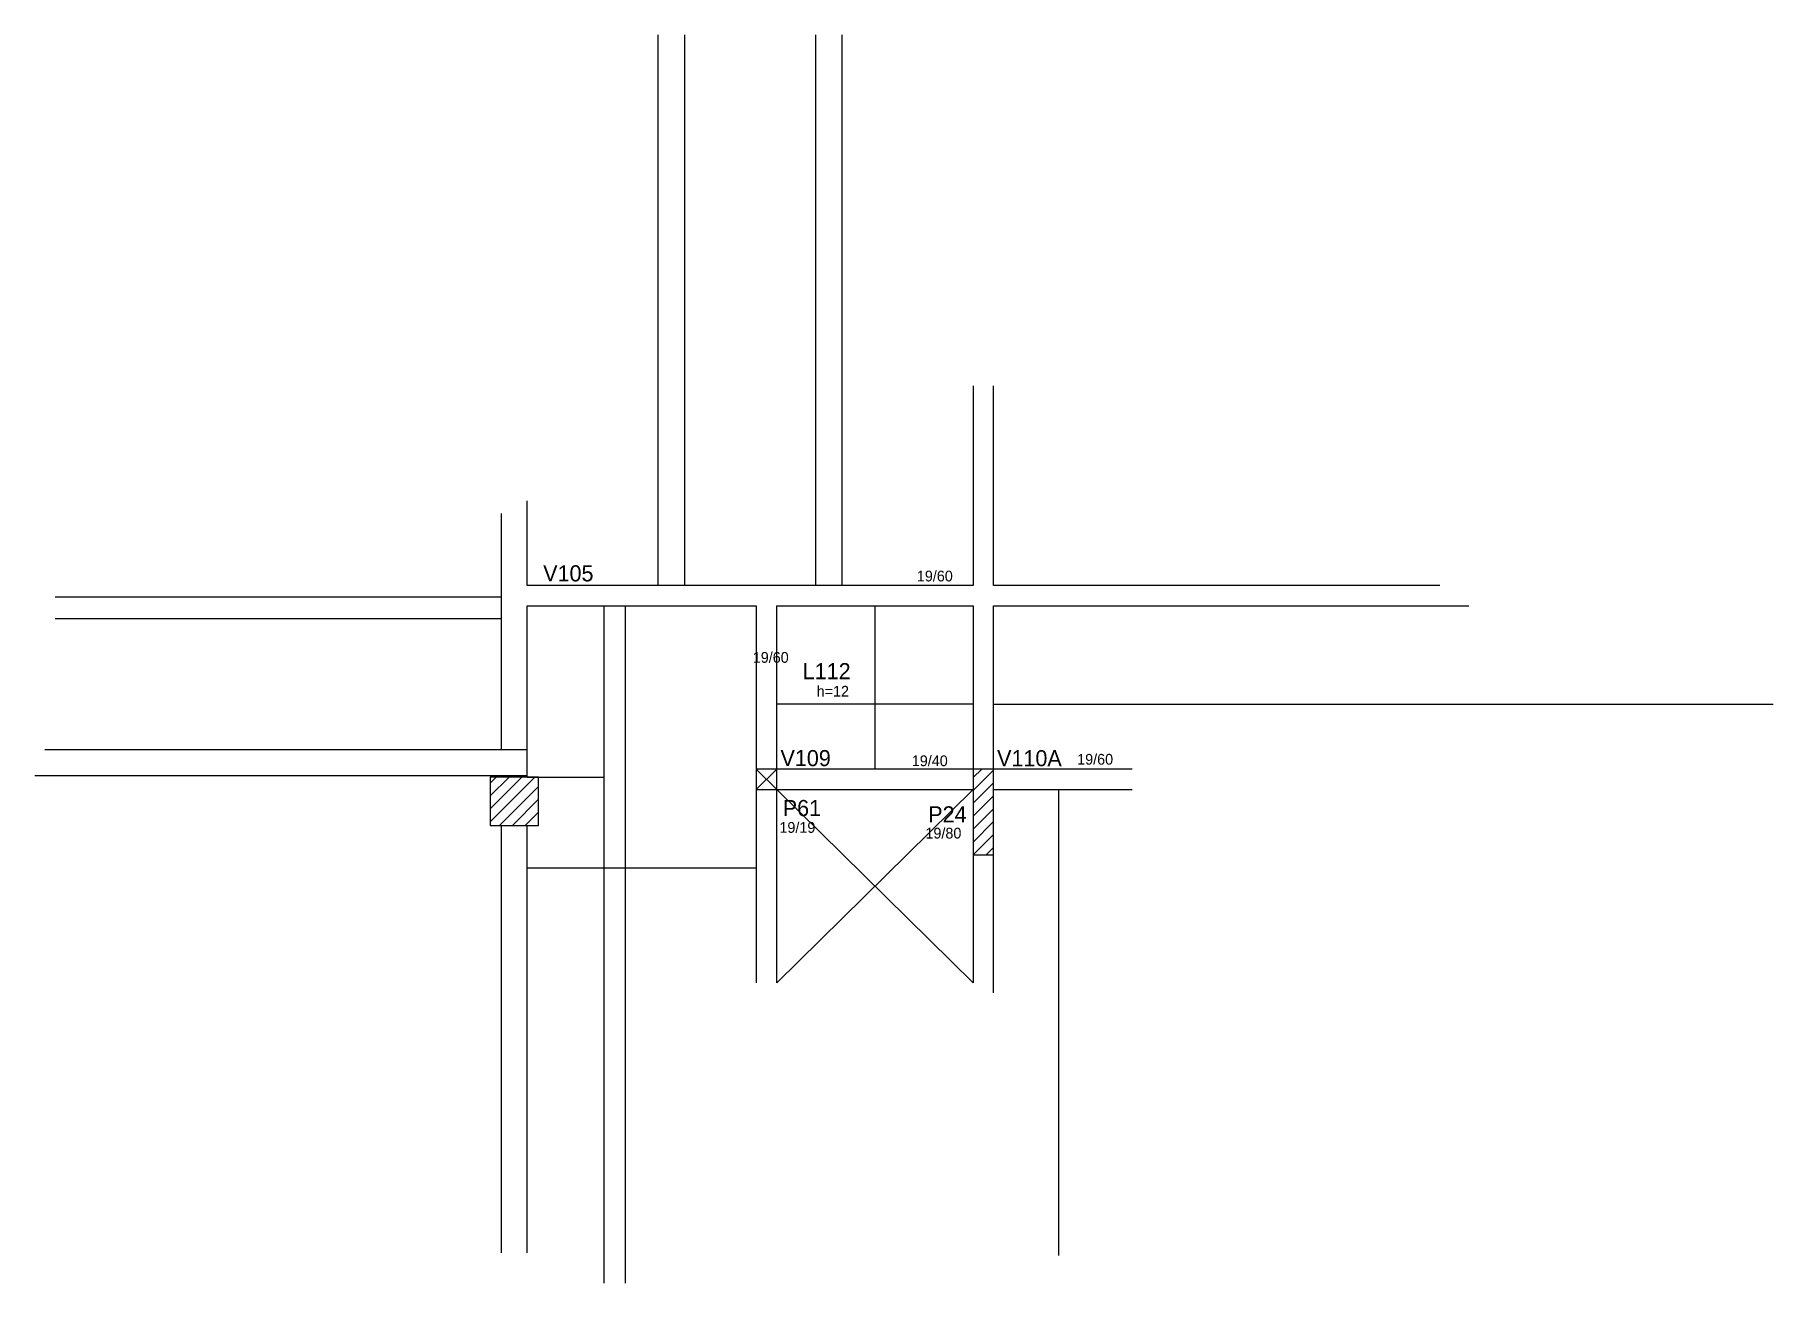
# Model space of a CAD drawing. Header units: metres. Extents: x 4776 to 6395, y 2062 to 3225.
import ezdxf

# ---------------------------------------------------------------- set-up
doc = ezdxf.new("R2010")
doc.units = ezdxf.units.M
for name, color, linetype in [('1', 7, 'Continuous'), ('3', 7, 'Continuous'), ('4', 7, 'Continuous'), ('7', 7, 'Continuous'), ('Painéis', 7, 'Continuous')]:
    doc.layers.add(name, color=color, linetype=linetype)

msp = doc.modelspace()

# ---------------------------------------------------------------- linework, layer by layer
at = {"layer": '1', "color": 7, "lineweight": 25}
for p, q in [((5448.4, 2521.8), (5467.4, 2540.8)), ((5467.4, 2521.8), (5448.4, 2540.8)), ((5467.4, 2341.8), (5650.4, 2521.8)), ((5467.4, 2521.8), (5650.4, 2341.8))]:
    msp.add_line(p, q, dxfattribs=at)
at = {"layer": '3', "color": 7, "lineweight": 25}
for p, q in [((5669.4, 2692.8), (6111.9, 2692.8)), ((5200.4, 2491.6), (5242.1, 2533.3)), ((5200.4, 2503.6), (5230.1, 2533.3)), ((5200.4, 2515.7), (5218.1, 2533.3)), ((5200.4, 2527.7), (5206.1, 2533.3)), ((5650.4, 2532.9), (5658.3, 2540.8)), ((5650.4, 2520.9), (5669.4, 2539.9)), ((5650.4, 2508.9), (5669.4, 2527.9)), ((5209.1, 2488.3), (5245.4, 2524.6)), ((5221.2, 2488.3), (5245.4, 2512.6)), ((5650.4, 2496.9), (5669.4, 2515.9)), ((5233.2, 2488.3), (5245.4, 2500.6)), ((5650.4, 2484.8), (5669.4, 2503.8)), ((5245.2, 2488.3), (5245.4, 2488.5)), ((5650.4, 2472.8), (5669.4, 2491.8)), ((5650.4, 2460.8), (5669.4, 2479.8)), ((5662.5, 2460.8), (5669.4, 2467.8))]:
    msp.add_line(p, q, dxfattribs=at)
for points in [[(5650.4, 2897.8), (5650.4, 2711.8)], [(5669.4, 2711.8), (5669.4, 2897.8)], [(5234.9, 2711.8), (5234.9, 2790.8)], [(5210.9, 2778.8), (5210.9, 2702.3)], [(5457.9, 2711.8), (5234.9, 2711.8)], [(5650.4, 2711.8), (5457.9, 2711.8)], [(6084.9, 2711.8), (5669.4, 2711.8)], [(5210.9, 2702.3), (5210.9, 2558.8)], [(5234.9, 2546.8), (5234.9, 2692.8)], [(5234.9, 2692.8), (5448.4, 2692.8)], [(5448.4, 2692.8), (5448.4, 2540.8)], [(5467.4, 2692.8), (5650.4, 2692.8)], [(5467.4, 2540.8), (5467.4, 2692.8)], [(5650.4, 2692.8), (5650.4, 2540.8)], [(5669.4, 2540.8), (5669.4, 2692.8)], [(5234.9, 2558.8), (4785.9, 2558.8)], [(5234.9, 2533.3), (5234.9, 2546.8)], [(4776.4, 2534.8), (5234.9, 2534.8)], [(5210.9, 2534.8), (5210.9, 2533.3)], [(5650.4, 2540.8), (5467.4, 2540.8)], [(5798.4, 2540.8), (5669.4, 2540.8)], [(5448.4, 2521.8), (5448.4, 2341.8)], [(5467.4, 2341.8), (5467.4, 2521.8)], [(5467.4, 2521.8), (5650.4, 2521.8)], [(5669.4, 2521.8), (5798.4, 2521.8)], [(5210.9, 2488.3), (5210.9, 2090.3)], [(5234.9, 2090.3), (5234.9, 2488.3)], [(5650.4, 2460.8), (5650.4, 2341.8)], [(5669.4, 2332.3), (5669.4, 2460.8)]]:
    msp.add_lwpolyline(points, dxfattribs=at)
at = {"layer": '7', "color": 7, "lineweight": 25}
for points in [[(5200.4, 2488.3), (5245.4, 2488.3), (5245.4, 2533.3), (5200.4, 2533.3), (5200.4, 2488.3)], [(5448.4, 2521.8), (5467.4, 2521.8), (5467.4, 2540.8), (5448.4, 2540.8), (5448.4, 2521.8)], [(5650.4, 2460.8), (5669.4, 2460.8), (5669.4, 2540.8), (5650.4, 2540.8), (5650.4, 2460.8)]]:
    msp.add_lwpolyline(points, dxfattribs=at)
at = {"layer": 'Painéis', "color": 7, "lineweight": 25}
for p, q in [((5356.9, 2711.8), (5356.9, 3224.8)), ((5381.9, 2711.8), (5381.9, 3224.8)), ((5503.9, 2711.8), (5503.9, 3224.8)), ((5528.4, 2711.8), (5528.4, 3224.8)), ((5210.9, 2700.8), (4795.4, 2700.8)), ((5306.4, 2692.8), (5306.4, 2061.8)), ((5326.4, 2692.8), (5326.4, 2061.8)), ((5558.9, 2692.8), (5558.9, 2540.8)), ((5210.9, 2680.8), (4795.4, 2680.8)), ((5650.4, 2601.3), (5467.4, 2601.3)), ((5669.4, 2601.3), (6395.4, 2601.3)), ((5234.9, 2533.3), (5306.4, 2533.3)), ((5729.9, 2521.8), (5729.9, 2087.8)), ((5234.9, 2448.8), (5448.4, 2448.8))]:
    msp.add_line(p, q, dxfattribs=at)

# ---------------------------------------------------------------- texts
at = {"layer": '3', "color": 7, "lineweight": 25}
for s, p in [('19/60', (5597.9, 2715.6)), ('19/60', (5445.1, 2639.8)), ('h=12', (5504.6, 2608.3)), ('19/40', (5593.2, 2543.5)), ('19/60', (5747.2, 2544.9)), ('19/19', (5469.9, 2481.4)), ('19/80', (5605.9, 2476.1))]:
    msp.add_text(s, height=10, dxfattribs=at).set_placement(p)
at = {"layer": '4', "color": 7, "lineweight": 25}
for s, p in [('V105', (5249.9, 2715.6)), ('L112', (5491.6, 2624.5)), ('V109', (5470.9, 2543.5)), ('V110A', (5672.6, 2543.4)), ('P61', (5473, 2497)), ('P24', (5608.5, 2491.1))]:
    msp.add_text(s, height=15, dxfattribs=at).set_placement(p)

doc.saveas('drawing.dxf')
